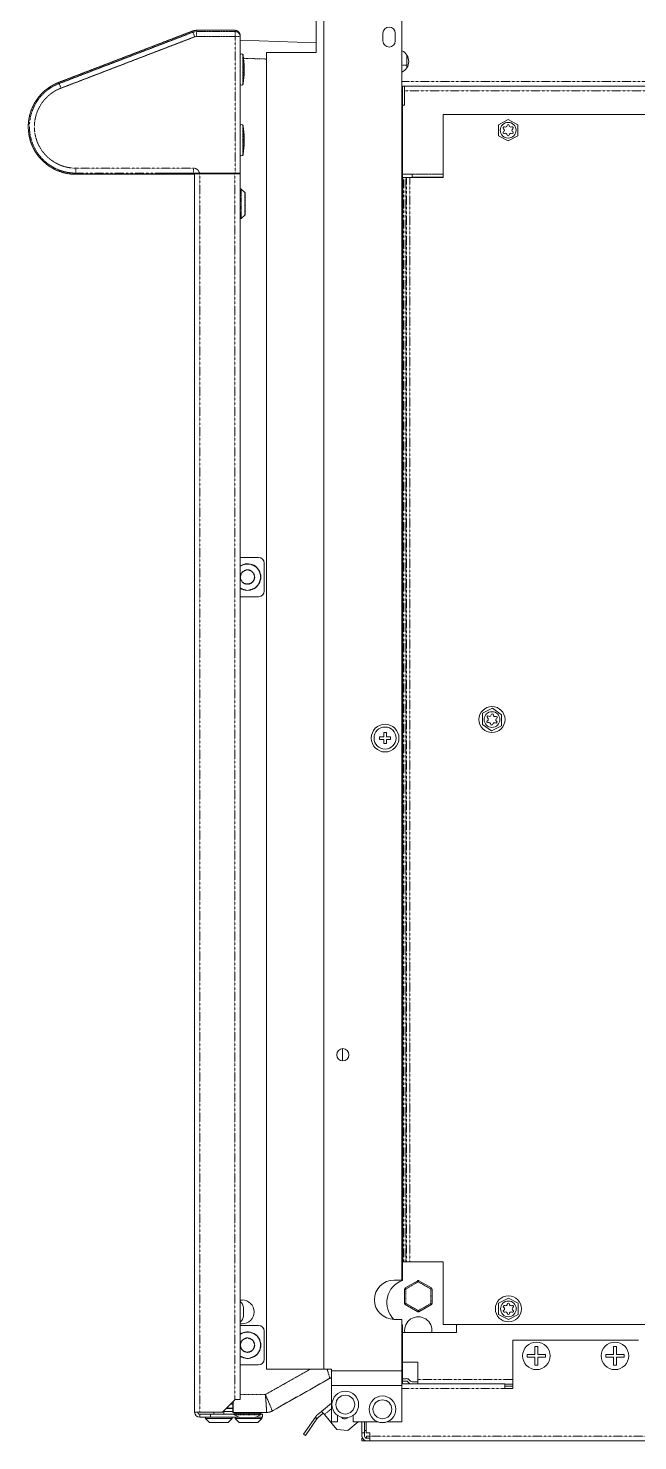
# Model space of a CAD drawing. Header units: millimetres. Extents: x 60499 to 556746, y 248297 to 497145.
# Drawn here: x 184900 to 193043, y 422627 to 441500 of the extents above; entities that cross this region are included whole.
import ezdxf

# ---------------------------------------------------------------- set-up
doc = ezdxf.new("R2010")
doc.units = ezdxf.units.MM
doc.linetypes.add('PHANTOM', pattern=[20, 10, -2, 2, -2, 2, -2])

msp = doc.modelspace()

# ---------------------------------------------------------------- linework, layer by layer
at = {"color": 7, "lineweight": 13, "ltscale": 0.03937}
for p, q in [((188851, 423585), (188851, 466085)), ((189892, 424773), (189892, 443144)), ((188746, 441176), (188746, 442435)), ((187097, 441463), (185307, 440776)), ((185307, 440776), (187097, 441463)), ((187730, 441389), (187730, 439564)), ((187730, 441340), (188746, 441304)), ((187730, 441266), (187730, 439553)), ((188746, 441176), (188082, 441176)), ((188082, 423585), (188082, 441176)), ((193396, 440725), (189892, 440725)), ((193291, 440725), (189925, 440725)), ((189900, 440475), (189900, 424769)), ((190444, 440347), (190444, 439507)), ((190444, 440347), (205861, 440347)), ((187123, 439548), (185535, 439548)), ((187123, 439553), (187123, 423009)), ((187730, 439553), (187730, 423177)), ((190444, 425019), (190444, 424179)), ((189892, 423560), (189892, 424248)), ((190623, 424072), (189900, 424072)), ((190444, 424179), (205861, 424179)), ((191374, 423971), (193054, 423971)), ((188082, 423585), (188851, 423585)), ((189892, 423560), (188952, 423560)), ((188930, 423459), (188212, 423055)), ((189892, 423367), (188952, 423367)), ((191269, 423386), (189892, 423386)), ((207238, 422627), (189464, 422627))]:
    msp.add_line(p, q, dxfattribs=at)
at = {"color": 7, "linetype": 'PHANTOM', "lineweight": 13, "ltscale": 0.03937}
for p, q in [((187097, 441463), (185307, 440776)), ((185313, 440761), (187100, 441447)), ((185337, 440699), (187123, 441385)), ((187664, 441389), (187664, 439564)), ((193396, 440788), (189892, 440788)), ((193291, 440662), (189925, 440662)), ((187106, 439630), (185535, 439630)), ((186705, 439564), (185535, 439564)), ((185535, 439548), (187123, 439548)), ((187192, 439553), (187192, 423009)), ((187661, 439553), (187661, 423175)), ((189915, 425019), (189915, 439507)), ((189934, 425019), (189934, 439507)), ((189954, 439507), (189954, 425019)), ((189996, 439507), (189996, 425019)), ((188068, 423244), (188672, 423585)), ((191269, 423323), (189892, 423323)), ((190104, 423445), (191374, 423445)), ((207238, 422690), (189464, 422690))]:
    msp.add_line(p, q, dxfattribs=at)
at = {"color": 7, "linetype": 'PHANTOM', "lineweight": 13, "ltscale": 0.00048465}
msp.add_line((187097, 441463), (187100, 441447), dxfattribs=at)
at = {"color": 7, "linetype": 'PHANTOM', "lineweight": 13, "ltscale": 0.001975}
for p, q in [((187100, 441447), (187123, 441385)), ((187148, 441456), (187148, 441389)), ((187664, 441389), (187664, 441456)), ((187730, 441389), (187664, 441389)), ((185313, 440761), (185337, 440699)), ((185535, 439564), (185535, 439630)), ((187106, 439564), (187106, 439630))]:
    msp.add_line(p, q, dxfattribs=at)
at = {"color": 7, "lineweight": 13, "ltscale": 0.015453}
for p, q in [((187664, 441472), (187145, 441472)), ((187145, 441472), (187664, 441472))]:
    msp.add_line(p, q, dxfattribs=at)
at = {"color": 7, "linetype": 'PHANTOM', "lineweight": 13, "ltscale": 0.015453}
msp.add_line((187664, 441472), (187145, 441472), dxfattribs=at)
at = {"color": 7, "linetype": 'PHANTOM', "lineweight": 13, "ltscale": 0.000484621}
msp.add_line((187145, 441472), (187148, 441456), dxfattribs=at)
at = {"color": 7, "linetype": 'PHANTOM', "lineweight": 13, "ltscale": 0.015365}
for p, q in [((187148, 441456), (187664, 441456)), ((187148, 441389), (187664, 441389))]:
    msp.add_line(p, q, dxfattribs=at)
at = {"color": 7, "linetype": 'PHANTOM', "lineweight": 13, "ltscale": 0.000476507}
for p, q in [((187664, 441472), (187664, 441456)), ((185535, 439564), (185535, 439548))]:
    msp.add_line(p, q, dxfattribs=at)
at = {"color": 7, "lineweight": 13, "ltscale": 0.003075}
for p, q in [((189639, 441330), (189639, 441433)), ((189803, 441433), (189803, 441330))]:
    msp.add_line(p, q, dxfattribs=at)
at = {"color": 7, "lineweight": 13, "ltscale": 0.000476507}
msp.add_line((187730, 441405), (187730, 441389), dxfattribs=at)
at = {"color": 7, "lineweight": 13, "ltscale": 0.0012}
for p, q in [((187730, 441379), (187730, 441338)), ((187192, 422940), (187192, 422981)), ((187336, 422940), (187336, 422981)), ((188030, 422940), (188030, 422981))]:
    msp.add_line(p, q, dxfattribs=at)
at = {"color": 7, "lineweight": 13, "ltscale": 0.01134}
for p, q in [((187730, 441139), (187730, 440758)), ((187730, 440194), (187730, 439813))]:
    msp.add_line(p, q, dxfattribs=at)
at = {"color": 7, "linetype": 'PHANTOM', "lineweight": 13, "ltscale": 0.011557}
for p, q in [((187769, 441143), (187769, 440755)), ((187769, 440198), (187769, 439810))]:
    msp.add_line(p, q, dxfattribs=at)
at = {"color": 7, "lineweight": 13, "ltscale": 0.000135133}
for p, q in [((187769, 441143), (187770, 441138)), ((187769, 440755), (187770, 440759))]:
    msp.add_line(p, q, dxfattribs=at)
at = {"color": 7, "linetype": 'PHANTOM', "lineweight": 13, "ltscale": 0.005646}
for p, q in [((187770, 441138), (187770, 440949)), ((187770, 440949), (187770, 440759)), ((187770, 440194), (187770, 440004)), ((187770, 440004), (187770, 439814))]:
    msp.add_line(p, q, dxfattribs=at)
at = {"color": 7, "linetype": 'PHANTOM', "lineweight": 13, "ltscale": 0.009119}
msp.add_line((187776, 441098), (188082, 441088), dxfattribs=at)
at = {"color": 7, "lineweight": 13, "ltscale": 0.004008}
msp.add_line((189958, 441143), (189958, 441008), dxfattribs=at)
at = {"color": 7, "lineweight": 13, "ltscale": 5.17838e-05}
msp.add_line((189958, 441111), (189960, 441111), dxfattribs=at)
msp.add_line((189958, 441111), (189960, 441111), dxfattribs=at)
at = {"color": 7, "lineweight": 13, "ltscale": 0.000550261}
msp.add_line((189958, 441102), (189976, 441106), dxfattribs=at)
at = {"color": 7, "lineweight": 13, "ltscale": 0.000269191}
msp.add_line((189960, 441111), (189960, 441102), dxfattribs=at)
msp.add_line((189960, 441111), (189960, 441102), dxfattribs=at)
at = {"color": 7, "lineweight": 13, "ltscale": 0.001178}
for p, q in [((187784, 440949), (187784, 440988)), ((187784, 440004), (187784, 440043))]:
    msp.add_line(p, q, dxfattribs=at)
at = {"color": 7, "lineweight": 13, "ltscale": 0.001035}
for p, q in [((187784, 440914), (187784, 440949)), ((187784, 439969), (187784, 440004))]:
    msp.add_line(p, q, dxfattribs=at)
at = {"color": 7, "lineweight": 13, "ltscale": 0.000736837}
msp.add_line((187784, 440949), (187784, 440924), dxfattribs=at)
at = {"color": 7, "lineweight": 13, "ltscale": 0.000143156}
for p, q in [((187784, 440914), (187784, 440909)), ((187784, 439969), (187784, 439964))]:
    msp.add_line(p, q, dxfattribs=at)
at = {"color": 7, "linetype": 'PHANTOM', "lineweight": 13, "ltscale": 0.001962}
msp.add_line((189958, 441008), (189892, 441008), dxfattribs=at)
at = {"color": 7, "lineweight": 13, "ltscale": 0.00116}
msp.add_line((189958, 440970), (189958, 441008), dxfattribs=at)
at = {"color": 7, "linetype": 'PHANTOM', "lineweight": 13, "ltscale": 0.000476513}
msp.add_line((185313, 440761), (185307, 440776), dxfattribs=at)
at = {"color": 7, "lineweight": 13, "ltscale": 0.000218189}
msp.add_line((189892, 440725), (189900, 440725), dxfattribs=at)
at = {"color": 7, "lineweight": 13, "ltscale": 0.007445}
msp.add_line((189900, 440725), (189900, 440475), dxfattribs=at)
at = {"color": 7, "lineweight": 13, "ltscale": 0.001865}
msp.add_line((189925, 440725), (189925, 440662), dxfattribs=at)
at = {"color": 7, "lineweight": 13, "ltscale": 1.0543e-05}
msp.add_line((190377, 440725), (190377, 440725), dxfattribs=at)
at = {"color": 7, "lineweight": 13, "ltscale": 1.06631e-05}
msp.add_line((190536, 440725), (190536, 440725), dxfattribs=at)
at = {"color": 7, "lineweight": 13, "ltscale": 0.005635}
msp.add_line((189925, 440662), (189925, 440473), dxfattribs=at)
at = {"color": 7, "linetype": 'PHANTOM', "lineweight": 13, "ltscale": 0.000218189}
for p, q in [((189892, 440475), (189900, 440475)), ((189892, 423633), (189900, 423633))]:
    msp.add_line(p, q, dxfattribs=at)
at = {"color": 7, "lineweight": 13, "ltscale": 0.000750204}
msp.add_line((189925, 440473), (189900, 440473), dxfattribs=at)
at = {"color": 7, "lineweight": 13, "ltscale": 0.000135162}
for p, q in [((187769, 440198), (187770, 440194)), ((187769, 439810), (187770, 439814))]:
    msp.add_line(p, q, dxfattribs=at)
at = {"color": 7, "lineweight": 13, "ltscale": 0.004405}
for p, q in [((191312, 440280), (191181, 440211)), ((191181, 440211), (191181, 440063)), ((191443, 440211), (191312, 440280)), ((191443, 440063), (191443, 440211)), ((191181, 440063), (191312, 439994)), ((191312, 439994), (191443, 440063)), ((191103, 432413), (190971, 432346)), ((191224, 432328), (191103, 432413)), ((190971, 432346), (190969, 432198)), ((190969, 432198), (191090, 432113)), ((191222, 432180), (191224, 432328)), ((191090, 432113), (191222, 432180)), ((191315, 424532), (191184, 424463)), ((191184, 424463), (191184, 424315)), ((191446, 424463), (191315, 424532)), ((191446, 424315), (191446, 424463)), ((191184, 424315), (191315, 424246)), ((191315, 424246), (191446, 424315))]:
    msp.add_line(p, q, dxfattribs=at)
at = {"color": 7, "lineweight": 13, "ltscale": 0.000736807}
msp.add_line((187784, 440004), (187784, 439979), dxfattribs=at)
at = {"color": 7, "lineweight": 13, "ltscale": 0.011942}
msp.add_line((187106, 439564), (186705, 439564), dxfattribs=at)
at = {"color": 7, "lineweight": 13, "ltscale": 0.002424}
msp.add_line((187188, 439564), (187106, 439564), dxfattribs=at)
at = {"color": 7, "lineweight": 13, "ltscale": 0.000327854}
msp.add_line((187123, 439564), (187123, 439553), dxfattribs=at)
at = {"color": 7, "lineweight": 13, "ltscale": 0.00205}
for p, q in [((187123, 439553), (187192, 439553)), ((187661, 439553), (187730, 439553)), ((187123, 423009), (187192, 423009)), ((187567, 423064), (187635, 423064))]:
    msp.add_line(p, q, dxfattribs=at)
at = {"color": 7, "lineweight": 13, "ltscale": 0.000328484}
for p, q in [((187163, 439564), (187163, 439553)), ((187163, 439553), (187163, 439564)), ((187268, 439553), (187268, 439564)), ((187663, 439553), (187663, 439564)), ((187690, 439564), (187690, 439553))]:
    msp.add_line(p, q, dxfattribs=at)
at = {"color": 7, "lineweight": 13, "ltscale": 0.014176}
msp.add_line((187664, 439564), (187188, 439564), dxfattribs=at)
at = {"color": 7, "lineweight": 13, "ltscale": 0.013975}
msp.add_line((187192, 439553), (187661, 439553), dxfattribs=at)
at = {"color": 7, "lineweight": 13, "ltscale": 0.001529}
msp.add_line((187320, 439554), (187268, 439554), dxfattribs=at)
at = {"color": 7, "lineweight": 13, "ltscale": 0.000328535}
msp.add_line((187320, 439564), (187320, 439553), dxfattribs=at)
at = {"color": 7, "linetype": 'PHANTOM', "lineweight": 13, "ltscale": 0.000328484}
msp.add_line((187651, 439553), (187651, 439564), dxfattribs=at)
at = {"color": 7, "lineweight": 13, "ltscale": 0.001975}
for p, q in [((187730, 439564), (187664, 439564)), ((187664, 423177), (187730, 423177))]:
    msp.add_line(p, q, dxfattribs=at)
at = {"color": 7, "lineweight": 13, "ltscale": 0.003874}
msp.add_line((190030, 439549), (189900, 439549), dxfattribs=at)
at = {"color": 7, "linetype": 'PHANTOM', "lineweight": 13, "ltscale": 0.012326}
msp.add_line((190030, 439549), (190444, 439549), dxfattribs=at)
at = {"color": 7, "lineweight": 13, "ltscale": 0.00119}
msp.add_line((190030, 439509), (190030, 439549), dxfattribs=at)
at = {"color": 7, "lineweight": 13, "ltscale": 0.000468937}
for p, q in [((189900, 439507), (189915, 439507)), ((189900, 425019), (189915, 425019))]:
    msp.add_line(p, q, dxfattribs=at)
at = {"color": 7, "lineweight": 13, "ltscale": 0.000548115}
for p, q in [((189915, 439507), (189934, 439507)), ((189915, 425019), (189934, 425019))]:
    msp.add_line(p, q, dxfattribs=at)
at = {"color": 7, "lineweight": 13, "ltscale": 0.000591008}
for p, q in [((189954, 439507), (189934, 439507)), ((189954, 425019), (189934, 425019))]:
    msp.add_line(p, q, dxfattribs=at)
at = {"color": 7, "lineweight": 13, "ltscale": 0.001248}
for p, q in [((189996, 439507), (189954, 439507)), ((189996, 425019), (189954, 425019))]:
    msp.add_line(p, q, dxfattribs=at)
at = {"color": 7, "lineweight": 13, "ltscale": 0.013344}
for p, q in [((189996, 439507), (190444, 439507)), ((189996, 425019), (190444, 425019))]:
    msp.add_line(p, q, dxfattribs=at)
at = {"color": 7, "lineweight": 13, "ltscale": 0.012326}
msp.add_line((190030, 439509), (190444, 439509), dxfattribs=at)
at = {"color": 7, "lineweight": 13, "ltscale": 0.011346}
msp.add_line((187730, 439345), (187730, 438964), dxfattribs=at)
at = {"color": 7, "linetype": 'PHANTOM', "lineweight": 13, "ltscale": 0.01171}
msp.add_line((187744, 439351), (187744, 438958), dxfattribs=at)
at = {"color": 7, "lineweight": 13, "ltscale": 0.001948}
for p, q in [((187744, 439351), (187792, 439307)), ((187744, 438958), (187792, 439003))]:
    msp.add_line(p, q, dxfattribs=at)
at = {"color": 7, "linetype": 'PHANTOM', "lineweight": 13, "ltscale": 0.009046}
msp.add_line((187792, 439003), (187792, 439307), dxfattribs=at)
at = {"color": 7, "lineweight": 13, "ltscale": 0.008317}
msp.add_line((187798, 439015), (187798, 439294), dxfattribs=at)
at = {"color": 7, "lineweight": 13, "ltscale": 0.00735}
for p, q in [((187977, 434429), (187730, 434429)), ((187730, 433904), (187977, 433904)), ((187977, 424167), (187730, 424167)), ((187730, 423642), (187977, 423642))]:
    msp.add_line(p, q, dxfattribs=at)
at = {"color": 7, "lineweight": 13, "ltscale": 0.011175}
for p, q in [((188052, 433979), (188052, 434354)), ((188052, 423716), (188052, 424092))]:
    msp.add_line(p, q, dxfattribs=at)
at = {"color": 7, "lineweight": 13, "ltscale": 0.000562533}
for p, q in [((189595, 432034), (189595, 432015)), ((189687, 432088), (189668, 432088)), ((189741, 432015), (189741, 432034)), ((189668, 431942), (189687, 431942)), ((191565, 423761), (191565, 423779)), ((191813, 423779), (191813, 423761)), ((192615, 423761), (192615, 423779)), ((192863, 423779), (192863, 423761))]:
    msp.add_line(p, q, dxfattribs=at)
at = {"color": 7, "lineweight": 13, "ltscale": 0.001625}
for p, q in [((189649, 432034), (189595, 432034)), ((189595, 431996), (189649, 431996)), ((189649, 432088), (189649, 432034)), ((189687, 432034), (189687, 432088))]:
    msp.add_line(p, q, dxfattribs=at)
at = {"color": 7, "lineweight": 13, "ltscale": 0.000562473}
for p, q in [((189595, 432015), (189595, 431996)), ((189741, 431996), (189741, 432015)), ((191565, 423742), (191565, 423761)), ((191813, 423761), (191813, 423742)), ((192615, 423742), (192615, 423761)), ((192863, 423761), (192863, 423742))]:
    msp.add_line(p, q, dxfattribs=at)
at = {"color": 7, "lineweight": 13, "ltscale": 0.000562413}
for p, q in [((189668, 432088), (189649, 432088)), ((189649, 431942), (189668, 431942))]:
    msp.add_line(p, q, dxfattribs=at)
at = {"color": 7, "lineweight": 13, "ltscale": 0.001613}
for p, q in [((189649, 431996), (189649, 431942)), ((189741, 432034), (189687, 432034)), ((189687, 431996), (189741, 431996)), ((189687, 431942), (189687, 431996))]:
    msp.add_line(p, q, dxfattribs=at)
at = {"color": 7, "lineweight": 13, "ltscale": 0.004895}
msp.add_line((189099, 427702), (189099, 427866), dxfattribs=at)
at = {"color": 7, "lineweight": 13, "ltscale": 0.003125}
for p, q in [((189892, 424773), (189787, 424773)), ((187775, 424402), (187775, 424297)), ((189892, 424248), (189787, 424248)), ((191670, 423779), (191670, 423884)), ((191708, 423884), (191708, 423779)), ((192720, 423779), (192720, 423884)), ((192758, 423884), (192758, 423779)), ((191565, 423779), (191670, 423779)), ((191670, 423742), (191565, 423742)), ((191670, 423637), (191670, 423742)), ((191708, 423779), (191813, 423779)), ((191813, 423742), (191708, 423742)), ((191708, 423742), (191708, 423637)), ((192615, 423779), (192720, 423779)), ((192720, 423742), (192615, 423742)), ((192720, 423637), (192720, 423742)), ((192758, 423779), (192863, 423779)), ((192863, 423742), (192758, 423742)), ((192758, 423742), (192758, 423637)), ((191269, 423383), (191374, 423383)), ((191374, 423354), (191269, 423354)), ((191374, 423326), (191269, 423326))]:
    msp.add_line(p, q, dxfattribs=at)
at = {"color": 7, "lineweight": 13, "ltscale": 0.005737}
for p, q in [((189928, 424654), (189928, 424461)), ((190103, 424765), (189936, 424669)), ((190287, 424669), (190120, 424765)), ((190295, 424461), (190295, 424654)), ((189936, 424447), (190103, 424351)), ((190120, 424351), (190287, 424447))]:
    msp.add_line(p, q, dxfattribs=at)
at = {"color": 7, "linetype": 'PHANTOM', "lineweight": 13, "ltscale": 0.000499936}
for p, q in [((189945, 424654), (189928, 424654)), ((190295, 424654), (190278, 424654)), ((189945, 424461), (189928, 424461)), ((190295, 424461), (190278, 424461))]:
    msp.add_line(p, q, dxfattribs=at)
at = {"color": 7, "linetype": 'PHANTOM', "lineweight": 13, "ltscale": 0.000500014}
for p, q in [((189936, 424669), (189945, 424654)), ((190278, 424654), (190287, 424669)), ((189936, 424447), (189945, 424461)), ((190278, 424461), (190287, 424447)), ((190103, 424351), (190111, 424365))]:
    msp.add_line(p, q, dxfattribs=at)
at = {"color": 7, "linetype": 'PHANTOM', "lineweight": 13, "ltscale": 0.005737}
for p, q in [((189945, 424654), (190111, 424751)), ((189945, 424461), (189945, 424654)), ((190111, 424751), (190278, 424654)), ((190278, 424654), (190278, 424461)), ((190111, 424365), (189945, 424461)), ((190278, 424461), (190111, 424365))]:
    msp.add_line(p, q, dxfattribs=at)
at = {"color": 7, "linetype": 'PHANTOM', "lineweight": 13, "ltscale": 0.000485753}
msp.add_line((190103, 424765), (190111, 424751), dxfattribs=at)
at = {"color": 7, "linetype": 'PHANTOM', "lineweight": 13, "ltscale": 1.42617e-05}
for p, q in [((190103, 424765), (190103, 424765)), ((190120, 424765), (190120, 424765))]:
    msp.add_line(p, q, dxfattribs=at)
at = {"color": 7, "lineweight": 13, "ltscale": 1.23776e-05}
msp.add_line((190110, 424767), (190111, 424767), dxfattribs=at)
at = {"color": 7, "lineweight": 13, "ltscale": 1.40862e-05}
msp.add_line((190110, 424767), (190110, 424767), dxfattribs=at)
at = {"color": 7, "lineweight": 13, "ltscale": 3.67677e-05}
msp.add_line((190111, 424767), (190110, 424767), dxfattribs=at)
at = {"color": 7, "lineweight": 13, "ltscale": 2.49911e-05}
msp.add_line((190111, 424767), (190112, 424767), dxfattribs=at)
at = {"color": 7, "lineweight": 13, "ltscale": 3.5926e-05}
msp.add_line((190113, 424767), (190111, 424767), dxfattribs=at)
at = {"color": 7, "linetype": 'PHANTOM', "lineweight": 13, "ltscale": 0.000485693}
msp.add_line((190111, 424751), (190120, 424765), dxfattribs=at)
at = {"color": 7, "lineweight": 13, "ltscale": 1.38316e-05}
msp.add_line((190114, 424767), (190115, 424767), dxfattribs=at)
at = {"color": 7, "lineweight": 13, "ltscale": 2.32603e-05}
msp.add_line((190117, 424767), (190117, 424766), dxfattribs=at)
at = {"color": 7, "lineweight": 13, "ltscale": 2.36845e-05}
msp.add_line((190119, 424766), (190120, 424765), dxfattribs=at)
at = {"color": 7, "lineweight": 13, "ltscale": 0.000824936}
for p, q in [((187758, 424507), (187730, 424507)), ((187758, 424188), (187730, 424188))]:
    msp.add_line(p, q, dxfattribs=at)
at = {"color": 7, "linetype": 'PHANTOM', "lineweight": 13, "ltscale": 0.000499954}
msp.add_line((190111, 424365), (190120, 424351), dxfattribs=at)
at = {"color": 7, "lineweight": 13, "ltscale": 0.016141}
msp.add_line((189900, 424175), (189900, 423633), dxfattribs=at)
at = {"color": 7, "lineweight": 13, "ltscale": 0.003175}
msp.add_line((190623, 424179), (190623, 424072), dxfattribs=at)
at = {"color": 7, "lineweight": 13, "ltscale": 0.019175}
msp.add_line((191374, 423971), (191374, 423326), dxfattribs=at)
at = {"color": 7, "lineweight": 13, "ltscale": 0.001125}
for p, q in [((191670, 423884), (191708, 423884)), ((192720, 423884), (192758, 423884)), ((191708, 423637), (191670, 423637)), ((192758, 423637), (192720, 423637))]:
    msp.add_line(p, q, dxfattribs=at)
at = {"color": 7, "lineweight": 13, "ltscale": 0.003}
msp.add_line((188851, 423585), (188952, 423585), dxfattribs=at)
at = {"color": 7, "lineweight": 13, "ltscale": 0.000724913}
msp.add_line((188952, 423560), (188952, 423585), dxfattribs=at)
at = {"color": 7, "lineweight": 13, "ltscale": 0.00575}
for p, q in [((188952, 423367), (188952, 423560)), ((189892, 423367), (189892, 423560))]:
    msp.add_line(p, q, dxfattribs=at)
at = {"color": 7, "lineweight": 13, "ltscale": 0.006096}
msp.add_line((190104, 423677), (189900, 423677), dxfattribs=at)
at = {"color": 7, "lineweight": 13, "ltscale": 0.007344}
msp.add_line((189900, 423633), (189900, 423386), dxfattribs=at)
at = {"color": 7, "lineweight": 13, "ltscale": 0.006887}
msp.add_line((190104, 423677), (190104, 423445), dxfattribs=at)
at = {"color": 7, "lineweight": 13, "ltscale": 0.014525}
for p, q in [((188952, 422879), (188952, 423367)), ((189892, 422879), (189892, 423367))]:
    msp.add_line(p, q, dxfattribs=at)
at = {"color": 7, "lineweight": 13, "ltscale": 0.001513}
for p, q in [((189950, 423456), (189900, 423456)), ((189950, 423423), (189900, 423423))]:
    msp.add_line(p, q, dxfattribs=at)
at = {"color": 7, "lineweight": 13, "ltscale": 0.000562121}
msp.add_line((189985, 423401), (189971, 423414), dxfattribs=at)
at = {"color": 7, "lineweight": 13, "ltscale": 0.000562163}
msp.add_line((190008, 423425), (189995, 423438), dxfattribs=at)
at = {"color": 7, "lineweight": 13, "ltscale": 0.002249}
msp.add_line((190029, 423416), (190104, 423416), dxfattribs=at)
at = {"color": 7, "lineweight": 13, "ltscale": 0.001765}
msp.add_line((190104, 423386), (190104, 423445), dxfattribs=at)
at = {"color": 7, "lineweight": 13, "ltscale": 0.001875}
for p, q in [((191269, 423386), (191269, 423323)), ((189464, 422690), (189464, 422627))]:
    msp.add_line(p, q, dxfattribs=at)
at = {"color": 7, "lineweight": 13, "ltscale": 9.99631e-05}
msp.add_line((191269, 423326), (191269, 423323), dxfattribs=at)
at = {"color": 7, "lineweight": 13, "ltscale": 0.006983}
msp.add_line((187661, 423175), (187495, 423009), dxfattribs=at)
at = {"color": 7, "lineweight": 13, "ltscale": 0.000243059}
msp.add_line((187627, 423141), (187635, 423141), dxfattribs=at)
at = {"color": 7, "lineweight": 13, "ltscale": 0.003404}
msp.add_line((187635, 423149), (187635, 423034), dxfattribs=at)
at = {"color": 7, "lineweight": 13, "ltscale": 0.000105857}
msp.add_line((187664, 423177), (187661, 423175), dxfattribs=at)
at = {"color": 7, "linetype": 'PHANTOM', "lineweight": 13, "ltscale": 0.010059}
msp.add_line((187730, 423244), (188068, 423244), dxfattribs=at)
at = {"color": 7, "lineweight": 13, "ltscale": 0.005115}
msp.add_line((188820, 423019), (188952, 423129), dxfattribs=at)
at = {"color": 7, "lineweight": 13, "ltscale": 0.009025}
msp.add_line((187192, 423009), (187495, 423009), dxfattribs=at)
at = {"color": 7, "lineweight": 13, "ltscale": 0.004275}
for p, q in [((187336, 422981), (187192, 422981)), ((187192, 422940), (187336, 422940))]:
    msp.add_line(p, q, dxfattribs=at)
at = {"color": 7, "lineweight": 13, "ltscale": 0.000550037}
for p, q in [((187268, 422922), (187268, 422940)), ((187625, 422922), (187625, 422940)), ((187664, 422940), (187664, 422922)), ((188020, 422940), (188020, 422922))]:
    msp.add_line(p, q, dxfattribs=at)
at = {"color": 7, "lineweight": 13, "ltscale": 0.009362}
msp.add_line((187650, 422981), (187336, 422981), dxfattribs=at)
at = {"color": 7, "lineweight": 13, "ltscale": 0.011412}
msp.add_line((187719, 422940), (187336, 422940), dxfattribs=at)
at = {"color": 7, "lineweight": 13, "ltscale": 0.000849927}
msp.add_line((187379, 422981), (187379, 423009), dxfattribs=at)
at = {"color": 7, "lineweight": 13, "ltscale": 0.003924}
msp.add_line((187504, 423018), (187635, 423018), dxfattribs=at)
at = {"color": 7, "lineweight": 13, "ltscale": 0.0011}
msp.add_line((187514, 422981), (187514, 423018), dxfattribs=at)
at = {"color": 7, "lineweight": 13, "ltscale": 0.002718}
msp.add_line((187544, 423058), (187635, 423058), dxfattribs=at)
at = {"color": 7, "lineweight": 13, "ltscale": 0.000477047}
msp.add_line((187567, 423064), (187567, 423080), dxfattribs=at)
at = {"color": 7, "lineweight": 13, "ltscale": 0.001022}
msp.add_line((187601, 423115), (187635, 423115), dxfattribs=at)
at = {"color": 7, "lineweight": 13, "ltscale": 0.000900028}
msp.add_line((187635, 423034), (187635, 423004), dxfattribs=at)
at = {"color": 7, "lineweight": 13, "ltscale": 0.013291}
msp.add_line((187635, 423004), (188082, 423004), dxfattribs=at)
at = {"color": 7, "linetype": 'PHANTOM', "lineweight": 13, "ltscale": 0.005313}
msp.add_line((187650, 422996), (187829, 422996), dxfattribs=at)
at = {"color": 7, "lineweight": 13, "ltscale": 0.000470499}
for p, q in [((187650, 422980), (187650, 422996)), ((188007, 422980), (188007, 422996))]:
    msp.add_line(p, q, dxfattribs=at)
at = {"color": 7, "linetype": 'PHANTOM', "lineweight": 13, "ltscale": 0.005282}
msp.add_line((187828, 422980), (187650, 422980), dxfattribs=at)
at = {"color": 7, "linetype": 'PHANTOM', "lineweight": 13, "ltscale": 0.005144}
msp.add_line((187828, 422972), (187655, 422972), dxfattribs=at)
at = {"color": 7, "lineweight": 13, "ltscale": 0.002582}
for p, q in [((187732, 422934), (187655, 422972)), ((187925, 422934), (188002, 422972))]:
    msp.add_line(p, q, dxfattribs=at)
at = {"color": 7, "linetype": 'PHANTOM', "lineweight": 13, "ltscale": 3.06377e-05}
msp.add_line((187829, 422980), (187828, 422980), dxfattribs=at)
at = {"color": 7, "linetype": 'PHANTOM', "lineweight": 13, "ltscale": 2.97967e-05}
msp.add_line((187829, 422972), (187828, 422972), dxfattribs=at)
at = {"color": 7, "linetype": 'PHANTOM', "lineweight": 13, "ltscale": 2.79945e-05}
msp.add_line((187829, 422996), (187830, 422996), dxfattribs=at)
at = {"color": 7, "linetype": 'PHANTOM', "lineweight": 13, "ltscale": 0.005312}
msp.add_line((188007, 422980), (187829, 422980), dxfattribs=at)
at = {"color": 7, "linetype": 'PHANTOM', "lineweight": 13, "ltscale": 0.005174}
msp.add_line((188002, 422972), (187829, 422972), dxfattribs=at)
at = {"color": 7, "linetype": 'PHANTOM', "lineweight": 13, "ltscale": 0.005284}
msp.add_line((187830, 422996), (188007, 422996), dxfattribs=at)
at = {"color": 7, "lineweight": 13, "ltscale": 0.002737}
msp.add_line((188030, 422940), (187938, 422940), dxfattribs=at)
at = {"color": 7, "lineweight": 13, "ltscale": 0.000687487}
msp.add_line((188030, 422981), (188007, 422981), dxfattribs=at)
at = {"color": 7, "linetype": 'PHANTOM', "lineweight": 13, "ltscale": 3.64823e-06}
msp.add_line((188082, 423004), (188082, 423004), dxfattribs=at)
at = {"color": 7, "lineweight": 13, "ltscale": 0.000379171}
msp.add_line((188159, 423024), (188170, 423031), dxfattribs=at)
at = {"color": 7, "lineweight": 13, "ltscale": 0.001448}
msp.add_line((188170, 423031), (188212, 423055), dxfattribs=at)
at = {"color": 7, "lineweight": 13, "ltscale": 0.001453}
msp.add_line((188170, 423031), (188212, 423055), dxfattribs=at)
at = {"color": 7, "lineweight": 13, "ltscale": 0.008243}
msp.add_line((188737, 422944), (188579, 422717), dxfattribs=at)
at = {"color": 7, "lineweight": 13, "ltscale": 0.000287019}
msp.add_line((188743, 422951), (188737, 422944), dxfattribs=at)
at = {"color": 7, "lineweight": 13, "ltscale": 0.000929114}
msp.add_line((188757, 422920), (188737, 422944), dxfattribs=at)
at = {"color": 7, "lineweight": 13, "ltscale": 0.002615}
for p, q in [((188820, 423019), (188753, 422962)), ((188839, 422996), (188772, 422939))]:
    msp.add_line(p, q, dxfattribs=at)
at = {"color": 7, "lineweight": 13, "ltscale": 0.001673}
msp.add_line((188820, 423019), (188856, 422976), dxfattribs=at)
at = {"color": 7, "linetype": 'PHANTOM', "lineweight": 13, "ltscale": 0.003711}
msp.add_line((188856, 422976), (188952, 423056), dxfattribs=at)
at = {"color": 7, "lineweight": 13, "ltscale": 0.007702}
msp.add_line((188856, 422976), (189022, 422777), dxfattribs=at)
at = {"color": 7, "lineweight": 13, "ltscale": 0.002579}
for p, q in [((189031, 422879), (189031, 422966)), ((189241, 422879), (189241, 422966))]:
    msp.add_line(p, q, dxfattribs=at)
at = {"color": 7, "lineweight": 13, "ltscale": 0.010586}
msp.add_line((187624, 422922), (187268, 422922), dxfattribs=at)
at = {"color": 7, "lineweight": 13, "ltscale": 0.002227}
for p, q in [((187321, 422869), (187268, 422922)), ((187572, 422869), (187625, 422922)), ((187716, 422869), (187664, 422922)), ((187968, 422869), (188020, 422922))]:
    msp.add_line(p, q, dxfattribs=at)
at = {"color": 7, "lineweight": 13, "ltscale": 0.007447}
msp.add_line((187571, 422869), (187321, 422869), dxfattribs=at)
at = {"color": 7, "lineweight": 13, "ltscale": 2.77542e-05}
msp.add_line((187571, 422869), (187572, 422869), dxfattribs=at)
at = {"color": 7, "lineweight": 13, "ltscale": 3.95287e-05}
msp.add_line((187624, 422922), (187625, 422922), dxfattribs=at)
at = {"color": 7, "lineweight": 13, "ltscale": 0.010625}
msp.add_line((188020, 422922), (187664, 422922), dxfattribs=at)
at = {"color": 7, "lineweight": 13, "ltscale": 0.007475}
msp.add_line((187968, 422869), (187716, 422869), dxfattribs=at)
at = {"color": 7, "linetype": 'PHANTOM', "lineweight": 13, "ltscale": 0.002865}
msp.add_line((187732, 422934), (187829, 422934), dxfattribs=at)
at = {"color": 7, "lineweight": 13, "ltscale": 0.002754}
msp.add_line((187736, 422933), (187829, 422933), dxfattribs=at)
at = {"color": 7, "linetype": 'PHANTOM', "lineweight": 13, "ltscale": 2.05453e-05}
msp.add_line((187829, 422934), (187829, 422934), dxfattribs=at)
at = {"color": 7, "linetype": 'PHANTOM', "lineweight": 13, "ltscale": 0.002845}
msp.add_line((187829, 422934), (187925, 422934), dxfattribs=at)
at = {"color": 7, "lineweight": 13, "ltscale": 1.97043e-05}
msp.add_line((187829, 422933), (187829, 422933), dxfattribs=at)
at = {"color": 7, "lineweight": 13, "ltscale": 0.002734}
msp.add_line((187829, 422933), (187921, 422933), dxfattribs=at)
at = {"color": 7, "lineweight": 13, "ltscale": 0.008002}
msp.add_line((188757, 422920), (188603, 422699), dxfattribs=at)
at = {"color": 7, "lineweight": 13, "ltscale": 0.00052756}
msp.add_line((188768, 422934), (188757, 422920), dxfattribs=at)
at = {"color": 7, "lineweight": 13, "ltscale": 0.002375}
msp.add_line((189031, 422879), (188952, 422879), dxfattribs=at)
at = {"color": 7, "lineweight": 13, "ltscale": 0.004419}
msp.add_line((189022, 422777), (189170, 422765), dxfattribs=at)
at = {"color": 7, "lineweight": 13, "ltscale": 0.005309}
msp.add_line((189170, 422765), (189307, 422879), dxfattribs=at)
at = {"color": 7, "lineweight": 13, "ltscale": 0.00983}
msp.add_line((189572, 422879), (189241, 422879), dxfattribs=at)
at = {"color": 7, "lineweight": 13, "ltscale": 0.004391}
for p, q in [((189359, 422879), (189359, 422732)), ((189392, 422732), (189392, 422879)), ((189415, 422879), (189415, 422732))]:
    msp.add_line(p, q, dxfattribs=at)
at = {"color": 7, "lineweight": 13, "ltscale": 0.000674991}
msp.add_line((189415, 422762), (189392, 422762), dxfattribs=at)
at = {"color": 7, "lineweight": 13, "ltscale": 0.005955}
msp.add_line((189892, 422879), (189692, 422879), dxfattribs=at)
at = {"color": 7, "lineweight": 13, "ltscale": 0.000897491}
msp.add_line((188579, 422717), (188603, 422699), dxfattribs=at)
at = {"color": 7, "lineweight": 13, "ltscale": 0.001246}
for p, q in [((189359, 422732), (189359, 422690)), ((189392, 422732), (189392, 422690)), ((189422, 422660), (189464, 422660)), ((189422, 422627), (189464, 422627)), ((189464, 422732), (189464, 422690))]:
    msp.add_line(p, q, dxfattribs=at)
at = {"color": 7, "lineweight": 13, "ltscale": 0.000999991}
for p, q in [((189359, 422732), (189392, 422732)), ((189359, 422627), (189359, 422660))]:
    msp.add_line(p, q, dxfattribs=at)
at = {"color": 7, "lineweight": 13, "ltscale": 0.000216627}
msp.add_line((189366, 422660), (189359, 422660), dxfattribs=at)
at = {"color": 7, "lineweight": 13, "ltscale": 0.001867}
msp.add_line((189421, 422627), (189359, 422627), dxfattribs=at)
at = {"color": 7, "lineweight": 13, "ltscale": 0.001446}
msp.add_line((189464, 422732), (189415, 422732), dxfattribs=at)
at = {"color": 7, "lineweight": 13, "ltscale": 0.001396}
msp.add_line((189417, 422687), (189464, 422687), dxfattribs=at)
at = {"color": 7, "lineweight": 13, "ltscale": 0.000787089}
msp.add_line((189417, 422687), (189417, 422661), dxfattribs=at)
at = {"color": 7, "linetype": 'PHANTOM', "lineweight": 13, "ltscale": 0.03937}
for points in [[(188930, 423462), (188922, 423490), (188893, 423585)], [(188068, 423244), (188112, 423145), (188146, 423062), (188156, 423035), (188159, 423026), (188159, 423025), (188159, 423025), (188159, 423024), (188159, 423024)], [(188068, 423244), (188077, 423136), (188083, 423045), (188083, 423016), (188083, 423006), (188082, 423004), (188082, 423004), (188082, 423004)]]:
    msp.add_lwpolyline(points, dxfattribs=at)
at = {"color": 7, "lineweight": 13, "ltscale": 0.03937}
msp.add_lwpolyline([(187636, 423150), (187636, 423018), (187636, 423006), (187635, 423004), (187635, 423004)], dxfattribs=at)
for centre, radius in [((191312, 440137), 105), ((191096, 432263), 174), ((189668, 432015), 185), ((191096, 432263), 105), ((189668, 432015), 148), ((189103, 427784), 82.3), ((191315, 424389), 174), ((191315, 424389), 105), ((189136, 423110), 178), ((189136, 423110), 126), ((189632, 423047), 178), ((189632, 423047), 126)]:
    msp.add_circle(centre, radius, dxfattribs=at)
at = {"color": 7, "linetype": 'PHANTOM', "lineweight": 13, "ltscale": 0.03937}
for centre, radius in [((187829, 434167), 96.3), ((187829, 434167), 92.5), ((187829, 423904), 96.3), ((187829, 423904), 92.5)]:
    msp.add_circle(centre, radius, dxfattribs=at)
at = {"color": 7, "lineweight": 13, "ltscale": 0.03937}
for centre, radius, start, end in [((187145, 441337), 134, 90, 111), ((187145, 441337), 134, 90, 111), ((187664, 441405), 66.3, 360, 90), ((187664, 441405), 66.3, 360, 90), ((189721, 441433), 82.3, 0, 180), ((189721, 441330), 82.3, 180, 0), ((187750, 441139), 19.5, 10.8078, 180), ((186972, 440988), 812, 358.9209, 10.6466), ((189827, 441056), 157, 294.5707, 65.4293), ((190025, 441071), 84, 134.9908, 143.1614), ((190304, 441111), 344, 177.9885, 180.0078), ((190305, 441111), 345, 177.9901, 180.0045), ((186972, 440909), 812, 349.3534, 1.0791), ((185535, 440183), 635, 111, 270), ((187750, 440758), 19.5, 180, 349.1922), ((193028, 440700), 25.2, 79.36, 90), ((187750, 440194), 19.5, 10.8078, 180), ((186972, 440044), 812, 358.9209, 10.6466), ((191258, 440168), 14.1, 61.0569, 238.937), ((191258, 440106), 14.1, 121.0612, 298.9414), ((191239, 440137), 22.4, 301.0612, 58.9327), ((191276, 440200), 22.4, 241.0569, 358.9431), ((191312, 440200), 14.1, 1.0614, 178.9386), ((191349, 440200), 22.4, 181.0569, 298.9431), ((191366, 440168), 14.1, 301.0612, 118.9414), ((191366, 440106), 14.1, 241.0569, 58.937), ((191385, 440137), 22.4, 121.0612, 238.9327), ((186972, 439964), 812, 349.3534, 1.0791), ((191276, 440074), 22.4, 1.0569, 118.9431), ((191312, 440075), 14.1, 181.0614, 358.9386), ((191349, 440074), 22.4, 61.0569, 178.9431), ((187750, 439813), 19.5, 180, 349.1922), ((187739, 439345), 8.4, 46.8476, 180), ((187781, 439294), 16.8, 360, 46.8476), ((187781, 439015), 16.8, 313.1524, 0), ((187739, 438964), 8.4, 180, 313.1524), ((187829, 434167), 178, 0, 123.4075), ((187977, 434354), 74.7, 360, 90), ((187829, 434167), 178, 236.5925, 0), ((187977, 433979), 74.7, 270, 360), ((191041, 432235), 14.1, 117.9607, 295.838), ((191044, 432297), 14.1, 57.9606, 235.8407), ((191024, 432267), 22.4, 297.9563, 55.8424), ((191057, 432202), 22.4, 357.9563, 115.8424), ((191064, 432328), 22.4, 237.9606, 355.832), ((191093, 432201), 14.1, 177.9562, 355.8364), ((191100, 432325), 14.1, 357.9562, 175.8364), ((191129, 432198), 22.4, 57.9606, 175.832), ((191136, 432324), 22.4, 177.9563, 295.8424), ((191149, 432229), 14.1, 237.9606, 55.8407), ((191152, 432291), 14.1, 297.9607, 115.838), ((191169, 432259), 22.4, 117.9563, 235.8424), ((189787, 424511), 262, 90, 270), ((190005, 424472), 315, 109.4712, 225.1737), ((189945, 424654), 16.8, 120, 180), ((190111, 424751), 16.8, 60, 120), ((190112, 424750), 17.9, 108.614, 119.6026), ((190111, 424751), 16.8, 110.6162, 119.8538), ((190112, 424750), 17.4, 95.9104, 107.7844), ((190112, 424750), 17.3, 96.1327, 108.0482), ((190111, 424755), 11.8, 93.4552, 104.1964), ((190111, 424748), 19, 71.523, 85.0164), ((190111, 424750), 17.3, 71.9517, 83.8674), ((190111, 424750), 17.4, 72.2156, 84.0896), ((190111, 424750), 17.4, 60.2715, 70.4789), ((190278, 424654), 16.8, 0, 60), ((187670, 424402), 105, 0, 54.8306), ((187758, 424348), 160, 270, 90), ((189945, 424461), 16.8, 180, 240), ((190278, 424461), 16.8, 300, 0), ((191278, 424452), 22.4, 241.0569, 358.9431), ((191315, 424451), 14.1, 1.0614, 178.9386), ((191351, 424452), 22.4, 181.0569, 298.9431), ((187670, 424297), 105, 305.1694, 0), ((190111, 424100), 183, 351.2349, 188.7649), ((190111, 424365), 16.8, 240, 300), ((191261, 424420), 14.1, 61.0569, 238.937), ((191261, 424358), 14.1, 121.0612, 298.9414), ((191242, 424389), 22.4, 301.0612, 58.9327), ((191278, 424326), 22.4, 1.0569, 118.9431), ((191315, 424326), 14.1, 181.0614, 358.9386), ((191351, 424326), 22.4, 61.0569, 178.9431), ((191369, 424420), 14.1, 301.0612, 118.9414), ((191369, 424358), 14.1, 241.0569, 58.937), ((191388, 424389), 22.4, 121.0612, 238.9327), ((187829, 423904), 178, 0, 123.4075), ((187977, 424092), 74.7, 360, 90), ((190005, 424472), 315, 249.1079, 250.5288), ((187829, 423904), 178, 236.5925, 0), ((191689, 423761), 184, 0, 180), ((192739, 423761), 184, 0, 180), ((187977, 423716), 74.7, 270, 360), ((191689, 423761), 184, 180, 0), ((192739, 423761), 184, 180, 0), ((61872, 646703), 256866, 299.46239, 299.64642), ((188853, 423596), 155, 299.6494, 309.512), ((188853, 423595), 156, 299.408, 309.0997), ((189950, 423394), 62.7, 45, 90), ((189950, 423394), 29.4, 45, 90), ((190029, 423445), 62.7, 225, 251.1526), ((190029, 423445), 29.4, 225, 270), ((187192, 423009), 68.9, 180, 270), ((187192, 423009), 28.6, 180, 270), ((187659, 422996), 8.4, 90, 180), ((187659, 422980), 8.4, 180, 243.435), ((187999, 422996), 8.4, 360, 90), ((187999, 422980), 8.4, 296.5651, 0), ((188082, 423160), 156, 270, 299.408), ((188789, 422919), 56.2, 130, 145), ((188789, 422919), 26, 130, 145), ((189129, 422977), 58.8, 219.1982, 314.6843), ((187736, 422941), 8.4, 243.435, 270), ((187921, 422941), 8.4, 270, 296.565), ((189422, 422690), 63, 180, 270), ((189422, 422690), 29.4, 180, 270)]:
    msp.add_arc(centre, radius, start, end, dxfattribs=at)
at = {"color": 7, "linetype": 'PHANTOM', "lineweight": 13, "ltscale": 0.03937}
for centre, radius, start, end in [((187145, 441337), 134, 90.0016, 110.9984), ((187148, 441321), 134, 90.0016, 110.9984), ((187148, 441321), 68, 90, 111), ((185535, 440183), 635, 111, 270), ((185535, 440183), 619, 111, 270), ((185535, 440183), 553, 111, 270), ((187106, 439547), 83.1, 11.6634, 89.9963), ((187829, 434167), 174, 0, 124.4229), ((187829, 434167), 174, 235.5771, 0), ((187829, 423904), 174, 0, 124.4229), ((187829, 423904), 174, 235.5771, 0), ((188082, 423160), 156, 270.0029, 299.4069)]:
    msp.add_arc(centre, radius, start, end, dxfattribs=at)
for centre in [(187664, 441405), (187664, 441389)]:
    msp.add_ellipse(centre, major_axis=(66.3, 0), ratio=0.999848, start_param=0, end_param=1.570796, dxfattribs=at)

doc.saveas('drawing.dxf')
